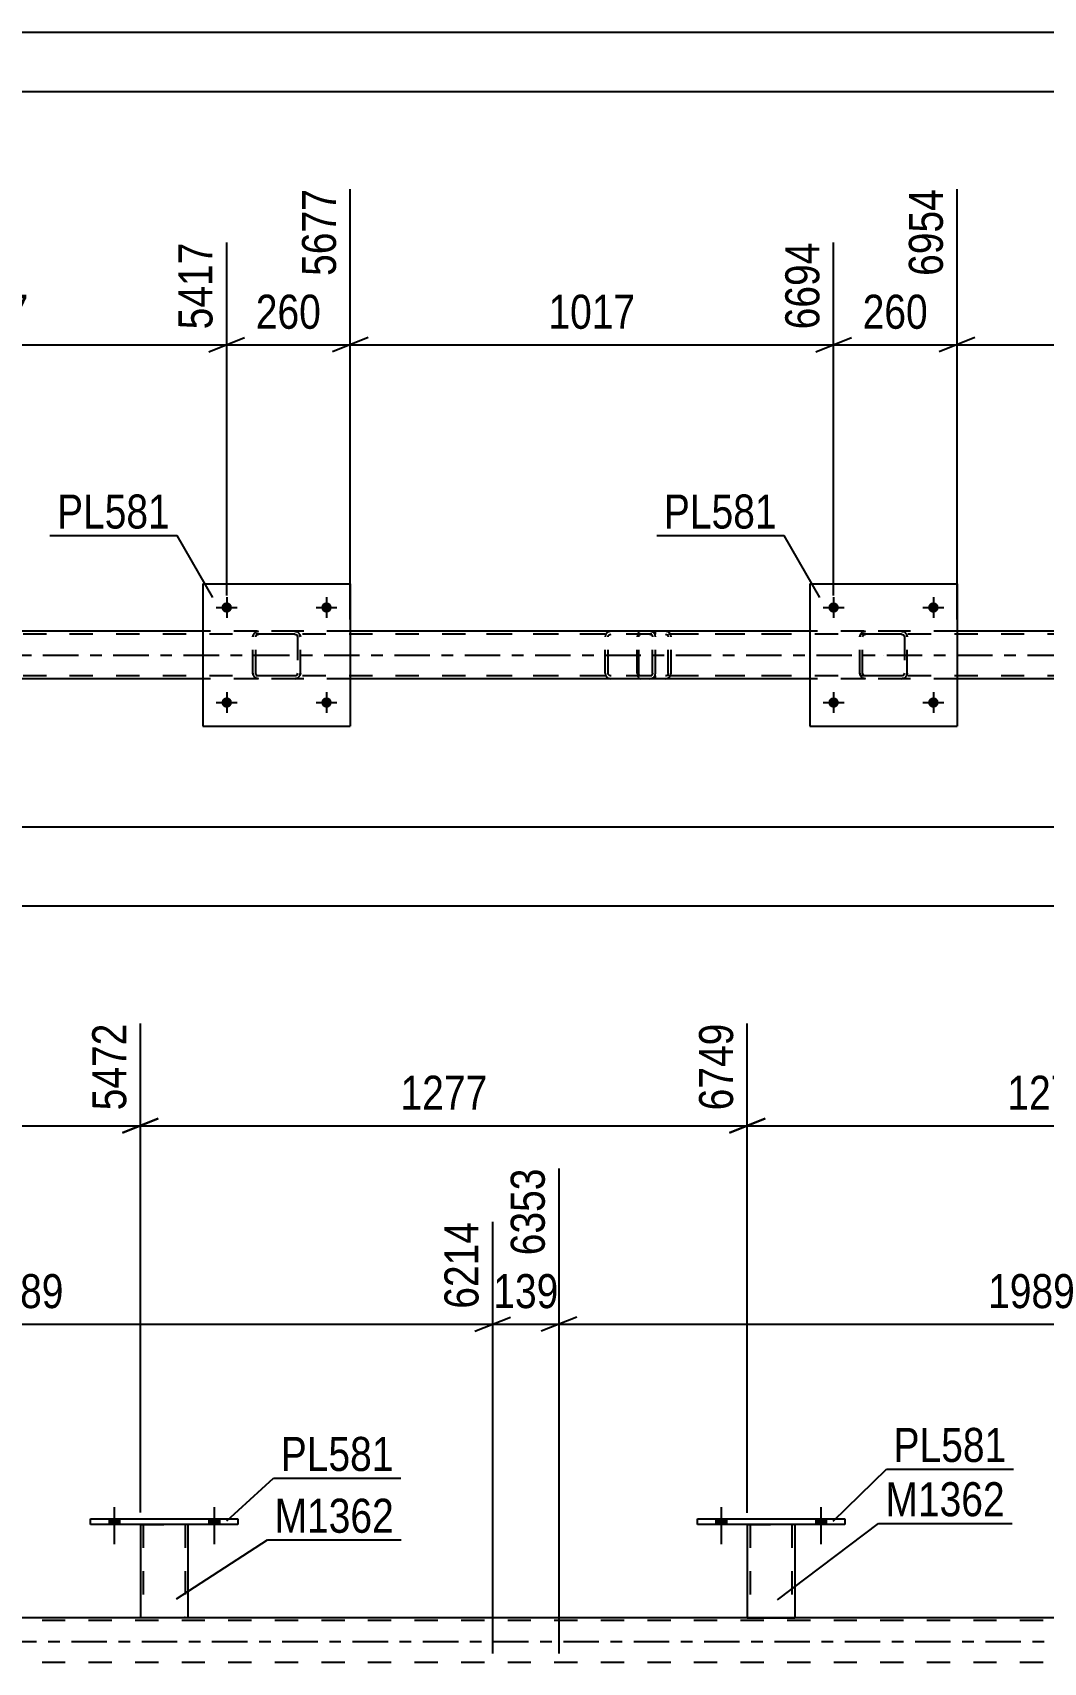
# Model space of a CAD drawing. Header units: millimetres. Extents: x 0 to 841, y 0 to 594.
# Drawn here: x 315.7 to 400.8, y 456.8 to 594 of the extents above; entities that cross this region are included whole.
import ezdxf

# ---------------------------------------------------------------- set-up
doc = ezdxf.new("R2010")
doc.units = ezdxf.units.MM
doc.linetypes.add('DXK_LINE_DOT2', pattern=[3.9198, 1.9599, -1.9599])
doc.linetypes.add('DXK_LINE_DOT3', pattern=[5.9187, 2.979, -0.9799, 0.9799, -0.9799])
doc.styles.add('Arial Narrow', font='ARIALN.TTF', dxfattribs={"height": 0.2})

# ---------------------------------------------------------------- blocks, each defined once
blk = doc.blocks.new('Unknown-318894806-1133')
at = {"color": 5, "linetype": 'Continuous'}
for p, q in [((841, 594), (0, 594)), ((836, 589), (5, 589))]:
    blk.add_line(p, q, dxfattribs=at)
blk = doc.blocks.new('Part-318894806-4803 - 4784')
at = {"color": 7, "linetype": 'DXK_LINE_DOT2'}
for p, q in [((367.65, 543.6), (352.66, 543.6)), ((367.65, 543.36), (352.66, 543.36)), ((364.42, 543.6), (364.22, 543.56)), ((364.24, 543.29), (364.32, 543.34)), ((364.32, 543.34), (364.42, 543.36)), ((367.85, 543.56), (367.65, 543.6)), ((367.65, 543.36), (367.75, 543.34)), ((367.75, 543.34), (367.83, 543.29)), ((363.94, 543.29), (363.91, 543.12)), ((363.91, 540.08), (363.91, 543.12)), ((363.95, 543.3), (363.94, 543.29)), ((364.16, 543.12), (364.18, 543.21)), ((364.16, 540.08), (364.16, 543.12)), ((364.18, 543.21), (364.24, 543.29)), ((367.83, 543.29), (367.89, 543.21)), ((367.89, 543.21), (367.91, 543.12)), ((367.91, 540.08), (367.91, 543.12)), ((368.13, 543.29), (368.13, 543.3)), ((368.16, 543.12), (368.13, 543.29)), ((368.16, 540.08), (368.16, 543.12)), ((367.65, 539.84), (352.66, 539.84)), ((367.65, 539.6), (352.66, 539.6)), ((363.91, 540.08), (363.95, 539.9)), ((364.18, 539.99), (364.16, 540.08)), ((364.24, 539.91), (364.18, 539.99)), ((364.22, 539.64), (364.42, 539.6)), ((364.32, 539.86), (364.24, 539.91)), ((364.42, 539.84), (364.32, 539.86)), ((367.75, 539.86), (367.65, 539.84)), ((367.65, 539.6), (367.85, 539.64)), ((367.83, 539.91), (367.75, 539.86)), ((367.89, 539.99), (367.83, 539.91)), ((367.91, 540.08), (367.89, 539.99)), ((368.13, 539.9), (368.16, 540.08))]:
    blk.add_line(p, q, dxfattribs=at)
for centre, start, end in [((364.4, 543.1), 110.7583, 155.68), ((367.67, 543.1), 24.32, 69.2417), ((364.4, 540.1), 204.32, 249.2417), ((367.67, 540.1), 290.7583, 335.68)]:
    blk.add_arc(centre, 0.496, start, end, dxfattribs=at)
blk = doc.blocks.new('Bolt-318894806-4928 - 4784')
at = {"linetype": 'Continuous'}
for points in [[(332.5, 545.6, -1), (331.62, 545.6, -1)], [(340.9, 545.6, -1), (340.02, 545.6, -1)]]:
    blk.add_hatch(color=1, dxfattribs=at).paths.add_polyline_path(points)
at = {"color": 1, "linetype": 'Continuous'}
for p, q in [((332.06, 546.48), (332.06, 544.72)), ((340.46, 546.48), (340.46, 544.72)), ((331.18, 545.6), (332.94, 545.6)), ((339.58, 545.6), (341.34, 545.6))]:
    blk.add_line(p, q, dxfattribs=at)
blk = doc.blocks.new('Part-318894806-4816 - 4784')
at = {"color": 7, "linetype": 'DXK_LINE_DOT2'}
for p, q in [((366.7, 543.46), (366.64, 543.3)), ((366.78, 543.56), (366.7, 543.46)), ((366.89, 543.6), (366.78, 543.56)), ((366.79, 543.29), (366.84, 543.34)), ((366.84, 543.34), (366.89, 543.36)), ((379.04, 543.6), (366.89, 543.6)), ((379.04, 543.36), (366.89, 543.36)), ((368.16, 543.36), (368.16, 543.6)), ((369.17, 543.56), (368.98, 543.6)), ((368.98, 543.36), (369.08, 543.34)), ((369.08, 543.34), (369.16, 543.29)), ((366.64, 543.3), (366.62, 543.12)), ((366.62, 540.08), (366.62, 543.12)), ((366.75, 543.12), (366.76, 543.21)), ((366.75, 540.08), (366.75, 543.12)), ((366.76, 543.21), (366.79, 543.29)), ((369.16, 543.29), (369.21, 543.21)), ((369.21, 543.21), (369.23, 543.12)), ((369.23, 540.08), (369.23, 543.12)), ((369.45, 543.29), (369.44, 543.3)), ((369.48, 543.12), (369.45, 543.29)), ((369.48, 540.08), (369.48, 543.12)), ((366.62, 540.08), (366.64, 539.9)), ((366.64, 539.9), (366.7, 539.74)), ((366.7, 539.74), (366.78, 539.64)), ((366.76, 539.99), (366.75, 540.08)), ((366.79, 539.91), (366.76, 539.99)), ((366.78, 539.64), (366.89, 539.6)), ((366.84, 539.86), (366.79, 539.91)), ((366.89, 539.84), (366.84, 539.86)), ((379.04, 539.84), (366.89, 539.84)), ((379.04, 539.6), (366.89, 539.6)), ((368.16, 539.6), (368.16, 539.84)), ((369.08, 539.86), (368.98, 539.84)), ((368.98, 539.6), (369.17, 539.64)), ((369.16, 539.91), (369.08, 539.86)), ((369.21, 539.99), (369.16, 539.91)), ((369.23, 540.08), (369.21, 539.99)), ((369.44, 539.9), (369.48, 540.08))]:
    blk.add_line(p, q, dxfattribs=at)
for centre, start, end in [((368.99, 543.11), 23.8494, 68.8059), ((368.99, 540.1), 291.1941, 336.1506)]:
    blk.add_arc(centre, 0.492, start, end, dxfattribs=at)
blk = doc.blocks.new('Part-318894806-4833 - 4784')
at = {"color": 7, "linetype": 'DXK_LINE_DOT2'}
for p, q in [((385.63, 543.56), (385.82, 543.6)), ((385.82, 543.6), (385.63, 543.56)), ((385.65, 543.29), (385.73, 543.34)), ((385.73, 543.34), (385.82, 543.36)), ((388.86, 543.6), (385.82, 543.6)), ((388.86, 543.36), (385.82, 543.36)), ((388.86, 543.6), (389.04, 543.56)), ((389.04, 543.56), (388.86, 543.6)), ((388.86, 543.36), (388.95, 543.34)), ((388.95, 543.34), (389.03, 543.29)), ((385.34, 543.12), (385.37, 543.3)), ((385.37, 543.3), (385.34, 543.12)), ((385.34, 540.08), (385.34, 543.12)), ((385.58, 543.12), (385.6, 543.21)), ((385.58, 540.08), (385.58, 543.12)), ((385.6, 543.21), (385.65, 543.29)), ((389.03, 543.29), (389.08, 543.21)), ((389.08, 543.21), (389.1, 543.12)), ((389.1, 543.12), (389.1, 540.08)), ((389.3, 543.3), (389.34, 543.12)), ((389.34, 543.12), (389.3, 543.3)), ((389.34, 540.08), (389.34, 543.12)), ((385.37, 539.9), (385.34, 540.08)), ((385.34, 540.08), (385.37, 539.9)), ((385.6, 539.99), (385.58, 540.08)), ((385.65, 539.91), (385.6, 539.99)), ((385.82, 539.6), (385.63, 539.64)), ((385.63, 539.64), (385.82, 539.6)), ((385.73, 539.86), (385.65, 539.91)), ((385.82, 539.84), (385.73, 539.86)), ((388.86, 539.84), (385.82, 539.84)), ((388.86, 539.6), (385.82, 539.6)), ((388.95, 539.86), (388.86, 539.84)), ((389.04, 539.64), (388.86, 539.6)), ((388.86, 539.6), (389.04, 539.64)), ((389.03, 539.91), (388.95, 539.86)), ((389.08, 539.99), (389.03, 539.91)), ((389.1, 540.08), (389.08, 539.99)), ((389.34, 540.08), (389.3, 539.9)), ((389.3, 539.9), (389.34, 540.08))]:
    blk.add_line(p, q, dxfattribs=at)
at = {"color": 7, "linetype": 'DXK_LINE_DOT3'}
blk.add_line((387.34, 541.6), (387.34, 541.6), dxfattribs=at)
at = {"color": 7, "linetype": 'DXK_LINE_DOT2'}
for centre, start, end in [((385.82, 543.12), 112.5, 157.5), ((385.82, 543.12), 112.5, 157.5), ((388.86, 543.12), 22.5, 67.5), ((388.86, 543.12), 22.5, 67.5), ((385.82, 540.08), 202.5, 247.5), ((385.82, 540.08), 202.5, 247.5), ((388.86, 540.08), 292.5, 337.5), ((388.86, 540.08), 292.5, 337.5)]:
    blk.add_arc(centre, 0.48, start, end, dxfattribs=at)
blk = doc.blocks.new('Part-318894806-4838 - 4784')
at = {"color": 2, "linetype": 'Continuous'}
for p, q in [((381.14, 547.6), (381.14, 535.6)), ((381.14, 547.6), (393.54, 547.6)), ((393.54, 547.6), (393.54, 535.6)), ((381.14, 535.6), (393.54, 535.6))]:
    blk.add_line(p, q, dxfattribs=at)
blk = doc.blocks.new('Bolt-318894806-4912 - 4784')
at = {"linetype": 'Continuous'}
for points in [[(383.58, 545.6, -1), (382.7, 545.6, -1)], [(391.98, 545.6, -1), (391.1, 545.6, -1)]]:
    blk.add_hatch(color=1, dxfattribs=at).paths.add_polyline_path(points)
at = {"color": 1, "linetype": 'Continuous'}
for p, q in [((383.14, 546.48), (383.14, 544.72)), ((391.54, 546.48), (391.54, 544.72)), ((382.26, 545.6), (384.02, 545.6)), ((390.66, 545.6), (392.42, 545.6))]:
    blk.add_line(p, q, dxfattribs=at)
blk = doc.blocks.new('Part-318894806-4881 - 4784')
at = {"color": 7, "linetype": 'DXK_LINE_DOT2'}
for p, q in [((334.55, 543.56), (334.74, 543.6)), ((334.74, 543.6), (334.55, 543.56)), ((334.57, 543.29), (334.65, 543.34)), ((334.65, 543.34), (334.74, 543.36)), ((337.78, 543.6), (334.74, 543.6)), ((337.78, 543.36), (334.74, 543.36)), ((337.78, 543.6), (337.96, 543.56)), ((337.96, 543.56), (337.78, 543.6)), ((337.78, 543.36), (337.87, 543.34)), ((337.87, 543.34), (337.95, 543.29)), ((334.26, 543.12), (334.29, 543.3)), ((334.29, 543.3), (334.26, 543.12)), ((334.26, 540.08), (334.26, 543.12)), ((334.5, 543.12), (334.52, 543.21)), ((334.5, 540.08), (334.5, 543.12)), ((334.52, 543.21), (334.57, 543.29)), ((337.95, 543.29), (338, 543.21)), ((338, 543.21), (338.02, 543.12)), ((338.02, 543.12), (338.02, 540.08)), ((338.22, 543.3), (338.26, 543.12)), ((338.26, 543.12), (338.22, 543.3)), ((338.26, 540.08), (338.26, 543.12)), ((334.29, 539.9), (334.26, 540.08)), ((334.26, 540.08), (334.29, 539.9)), ((334.52, 539.99), (334.5, 540.08)), ((334.57, 539.91), (334.52, 539.99)), ((334.74, 539.6), (334.55, 539.64)), ((334.55, 539.64), (334.74, 539.6)), ((334.65, 539.86), (334.57, 539.91)), ((334.74, 539.84), (334.65, 539.86)), ((337.78, 539.84), (334.74, 539.84)), ((337.78, 539.6), (334.74, 539.6)), ((337.87, 539.86), (337.78, 539.84)), ((337.96, 539.64), (337.78, 539.6)), ((337.78, 539.6), (337.96, 539.64)), ((337.95, 539.91), (337.87, 539.86)), ((338, 539.99), (337.95, 539.91)), ((338.02, 540.08), (338, 539.99)), ((338.26, 540.08), (338.22, 539.9)), ((338.22, 539.9), (338.26, 540.08))]:
    blk.add_line(p, q, dxfattribs=at)
at = {"color": 7, "linetype": 'DXK_LINE_DOT3'}
blk.add_line((336.26, 541.6), (336.26, 541.6), dxfattribs=at)
at = {"color": 7, "linetype": 'DXK_LINE_DOT2'}
for centre, start, end in [((334.74, 543.12), 112.5, 157.5), ((334.74, 543.12), 112.5, 157.5), ((337.78, 543.12), 22.5, 67.5), ((337.78, 543.12), 22.5, 67.5), ((334.74, 540.08), 202.5, 247.5), ((334.74, 540.08), 202.5, 247.5), ((337.78, 540.08), 292.5, 337.5), ((337.78, 540.08), 292.5, 337.5)]:
    blk.add_arc(centre, 0.48, start, end, dxfattribs=at)
blk = doc.blocks.new('Part-318894806-4886 - 4784')
at = {"color": 2, "linetype": 'Continuous'}
for p, q in [((330.06, 547.6), (330.06, 535.6)), ((330.06, 547.6), (342.46, 547.6)), ((342.46, 547.6), (342.46, 535.6)), ((330.06, 535.6), (342.46, 535.6))]:
    blk.add_line(p, q, dxfattribs=at)
blk = doc.blocks.new('Bolt-318894806-4911 - 4784')
at = {"linetype": 'Continuous'}
for points in [[(383.58, 537.6, -1), (382.7, 537.6, -1)], [(391.98, 537.6, -1), (391.1, 537.6, -1)]]:
    blk.add_hatch(color=1, dxfattribs=at).paths.add_polyline_path(points)
at = {"color": 1, "linetype": 'Continuous'}
for p, q in [((383.14, 538.48), (383.14, 536.72)), ((391.54, 538.48), (391.54, 536.72)), ((382.26, 537.6), (384.02, 537.6)), ((390.66, 537.6), (392.42, 537.6))]:
    blk.add_line(p, q, dxfattribs=at)
blk = doc.blocks.new('Bolt-318894806-4927 - 4784')
at = {"linetype": 'Continuous'}
for points in [[(332.5, 537.6, -1), (331.62, 537.6, -1)], [(340.9, 537.6, -1), (340.02, 537.6, -1)]]:
    blk.add_hatch(color=1, dxfattribs=at).paths.add_polyline_path(points)
at = {"color": 1, "linetype": 'Continuous'}
for p, q in [((332.06, 538.48), (332.06, 536.72)), ((340.46, 538.48), (340.46, 536.72)), ((331.18, 537.6), (332.94, 537.6)), ((339.58, 537.6), (341.34, 537.6))]:
    blk.add_line(p, q, dxfattribs=at)
blk = doc.blocks.new('Part-318894806-4962 - 4784')
at = {"color": 7, "linetype": 'DXK_LINE_DOT2'}
for p, q in [((716.7, 543.36), (115.36, 543.36)), ((342.46, 543.6), (330.06, 543.6)), ((393.54, 543.6), (381.14, 543.6)), ((716.7, 539.84), (115.36, 539.84)), ((342.46, 539.6), (330.06, 539.6)), ((393.54, 539.6), (381.14, 539.6))]:
    blk.add_line(p, q, dxfattribs=at)
at = {"color": 2, "linetype": 'Continuous'}
for p, q in [((330.06, 543.6), (291.38, 543.6)), ((381.14, 543.6), (342.46, 543.6)), ((432.22, 543.6), (393.54, 543.6)), ((330.06, 539.6), (291.38, 539.6)), ((381.14, 539.6), (342.46, 539.6)), ((432.22, 539.6), (393.54, 539.6))]:
    blk.add_line(p, q, dxfattribs=at)
at = {"color": 7, "linetype": 'DXK_LINE_DOT3'}
blk.add_line((115.36, 541.6), (716.7, 541.6), dxfattribs=at)
blk = doc.blocks.new('Bolt-318894806-3412 - 3231')
at = {"linetype": 'Continuous'}
for points in [[(322.16, 468.39), (323.04, 468.39), (323.04, 468.87), (322.16, 468.87)], [(330.56, 468.39), (331.44, 468.39), (331.44, 468.87), (330.56, 468.87)]]:
    blk.add_hatch(color=1, dxfattribs=at).paths.add_polyline_path(points)
at = {"color": 1, "linetype": 'Continuous'}
for p, q in [((322.6, 469.87), (322.6, 466.75)), ((331, 469.87), (331, 466.75)), ((322.16, 468.87), (322.16, 468.39)), ((323.04, 468.87), (323.04, 468.39)), ((330.56, 468.87), (330.56, 468.39)), ((331.44, 468.87), (331.44, 468.39))]:
    blk.add_line(p, q, dxfattribs=at)
blk = doc.blocks.new('Part-318894806-3293 - 3231')
at = {"color": 2, "linetype": 'Continuous'}
for p, q in [((371.68, 468.87), (384.08, 468.87)), ((371.68, 468.39), (371.68, 468.87)), ((384.08, 468.39), (371.68, 468.39)), ((384.08, 468.87), (384.08, 468.39))]:
    blk.add_line(p, q, dxfattribs=at)
blk = doc.blocks.new('Part-318894806-3298 - 3231')
at = {"color": 2, "linetype": 'Continuous'}
for p, q in [((375.88, 468.39), (375.88, 460.55)), ((379.88, 468.39), (379.88, 460.55)), ((375.88, 460.55), (379.88, 460.55))]:
    blk.add_line(p, q, dxfattribs=at)
at = {"color": 7, "linetype": 'DXK_LINE_DOT2'}
for p, q in [((375.88, 468.39), (379.88, 468.39)), ((375.88, 468.39), (375.88, 468.39)), ((375.88, 468.39), (375.88, 468.39)), ((376.12, 468.39), (376.12, 460.55)), ((379.64, 468.39), (379.64, 460.55)), ((379.88, 468.39), (379.88, 468.39)), ((379.88, 468.39), (379.88, 468.39)), ((379.62, 460.55), (379.59, 460.55)), ((379.59, 460.55), (379.62, 460.55)), ((379.64, 460.55), (379.62, 460.55)), ((379.62, 460.55), (379.64, 460.55))]:
    blk.add_line(p, q, dxfattribs=at)
blk = doc.blocks.new('Part-318894806-3398 - 3231')
at = {"color": 2, "linetype": 'Continuous'}
for p, q in [((320.6, 468.87), (333, 468.87)), ((320.6, 468.39), (320.6, 468.87)), ((333, 468.39), (320.6, 468.39)), ((333, 468.87), (333, 468.39))]:
    blk.add_line(p, q, dxfattribs=at)
blk = doc.blocks.new('Part-318894806-3403 - 3231')
at = {"color": 7, "linetype": 'DXK_LINE_DOT2'}
for p, q in [((324.8, 468.4), (328.8, 468.4)), ((324.8, 468.39), (324.8, 468.4)), ((324.8, 468.4), (324.8, 468.39)), ((325.04, 468.4), (325.04, 460.56)), ((328.56, 468.4), (328.56, 460.56)), ((328.8, 468.4), (328.8, 468.39)), ((328.8, 468.39), (328.8, 468.4)), ((328.54, 460.56), (328.51, 460.56)), ((328.51, 460.56), (328.54, 460.56)), ((328.56, 460.56), (328.54, 460.56)), ((328.54, 460.56), (328.56, 460.56))]:
    blk.add_line(p, q, dxfattribs=at)
at = {"color": 2, "linetype": 'Continuous'}
for p, q in [((324.8, 468.39), (324.8, 460.56)), ((328.8, 468.39), (328.8, 460.56)), ((324.8, 460.56), (328.8, 460.56))]:
    blk.add_line(p, q, dxfattribs=at)
blk = doc.blocks.new('Bolt-318894806-3413 - 3231')
at = {"linetype": 'Continuous'}
for points in [[(322.16, 468.39), (323.04, 468.39), (323.04, 468.87), (322.16, 468.87)], [(330.56, 468.39), (331.44, 468.39), (331.44, 468.87), (330.56, 468.87)]]:
    blk.add_hatch(color=1, dxfattribs=at).paths.add_polyline_path(points)
at = {"color": 1, "linetype": 'Continuous'}
for p, q in [((322.6, 469.87), (322.6, 466.75)), ((331, 469.87), (331, 466.75)), ((322.16, 468.87), (322.16, 468.39)), ((323.04, 468.87), (323.04, 468.39)), ((330.56, 468.87), (330.56, 468.39)), ((331.44, 468.87), (331.44, 468.39))]:
    blk.add_line(p, q, dxfattribs=at)
blk = doc.blocks.new('Bolt-318894806-3483 - 3231')
at = {"linetype": 'Continuous'}
for points in [[(373.24, 468.39), (374.12, 468.39), (374.12, 468.87), (373.24, 468.87)], [(381.64, 468.39), (382.52, 468.39), (382.52, 468.87), (381.64, 468.87)]]:
    blk.add_hatch(color=1, dxfattribs=at).paths.add_polyline_path(points)
at = {"color": 1, "linetype": 'Continuous'}
for p, q in [((373.68, 469.87), (373.68, 466.75)), ((382.08, 469.87), (382.08, 466.75)), ((373.24, 468.87), (373.24, 468.39)), ((374.12, 468.87), (374.12, 468.39)), ((381.64, 468.87), (381.64, 468.39)), ((382.52, 468.87), (382.52, 468.39))]:
    blk.add_line(p, q, dxfattribs=at)
blk = doc.blocks.new('Bolt-318894806-3484 - 3231')
at = {"linetype": 'Continuous'}
for points in [[(373.24, 468.39), (374.12, 468.39), (374.12, 468.87), (373.24, 468.87)], [(381.64, 468.39), (382.52, 468.39), (382.52, 468.87), (381.64, 468.87)]]:
    blk.add_hatch(color=1, dxfattribs=at).paths.add_polyline_path(points)
at = {"color": 1, "linetype": 'Continuous'}
for p, q in [((373.68, 469.87), (373.68, 466.75)), ((382.08, 469.87), (382.08, 466.75)), ((373.24, 468.87), (373.24, 468.39)), ((374.12, 468.87), (374.12, 468.39)), ((381.64, 468.87), (381.64, 468.39)), ((382.52, 468.87), (382.52, 468.39))]:
    blk.add_line(p, q, dxfattribs=at)
blk = doc.blocks.new('Part-318894806-3655 - 3231')
at = {"color": 7, "linetype": 'DXK_LINE_DOT2'}
for p, q in [((749.65, 460.31), (105.91, 460.31)), ((749.65, 456.79), (105.91, 456.79))]:
    blk.add_line(p, q, dxfattribs=at)
at = {"color": 2, "linetype": 'Continuous'}
blk.add_line((426.96, 460.55), (277.72, 460.55), dxfattribs=at)
at = {"color": 7, "linetype": 'DXK_LINE_DOT3'}
blk.add_line((105.91, 458.55), (749.65, 458.55), dxfattribs=at)
blk = doc.blocks.new('StraightDimension-318894806-5254 - 4784')
at = {"color": 7, "linetype": 'Continuous'}
for p, q in [((342.46, 544.6), (342.46, 580.83)), ((332.06, 546.6), (332.06, 576.33)), ((330.56, 567.12), (333.56, 568.32)), ((343.96, 568.32), (340.96, 567.12)), ((332.06, 567.72), (342.46, 567.72))]:
    blk.add_line(p, q, dxfattribs=at)
at = {"color": 0}
blk.add_wipeout([(340.6, 568.47), (340.6, 572.67), (333.91, 572.67), (333.91, 568.47)], dxfattribs=at)
at = {"color": 3, "style": 'Arial Narrow'}
blk.add_text('260', height=2.863, dxfattribs=at).set_placement((334.51, 569.07))
at = {"color": 0, "linetype": 'Continuous'}
blk.add_wipeout([(341.86, 581.43), (337.66, 581.43), (337.66, 572.92), (341.86, 572.92)], dxfattribs=at)
at = {"color": 3, "linetype": 'Continuous', "style": 'Arial Narrow'}
blk.add_text('5677', height=2.863, rotation=90.0002, dxfattribs=at).set_placement((341.26, 573.52))
blk = doc.blocks.new('StraightDimension-318894806-5026 - 4784')
at = {"color": 7, "linetype": 'Continuous'}
blk.add_line((115.36, 527.13), (753.82, 527.13), dxfattribs=at)
blk = doc.blocks.new('StraightDimension-318894806-5234 - 4784')
at = {"color": 7, "linetype": 'Continuous'}
for p, q in [((291.38, 544.6), (291.38, 580.83)), ((332.06, 546.6), (332.06, 576.33)), ((292.88, 568.32), (289.88, 567.12)), ((330.56, 567.12), (333.56, 568.32)), ((291.38, 567.72), (332.06, 567.72))]:
    blk.add_line(p, q, dxfattribs=at)
at = {"color": 0}
blk.add_wipeout([(315.97, 568.47), (315.97, 572.67), (307.46, 572.67), (307.46, 568.47)], dxfattribs=at)
at = {"color": 3, "style": 'Arial Narrow'}
blk.add_text('1017', height=2.863, dxfattribs=at).set_placement((308.06, 569.07))
at = {"color": 0, "linetype": 'Continuous'}
blk.add_wipeout([(331.46, 576.93), (327.26, 576.93), (327.26, 568.42), (331.46, 568.42)], dxfattribs=at)
at = {"color": 3, "linetype": 'Continuous', "style": 'Arial Narrow'}
blk.add_text('5417', height=2.863, rotation=90.0002, dxfattribs=at).set_placement((330.86, 569.02))
blk = doc.blocks.new('StraightDimension-318894806-5274 - 4784')
at = {"color": 7, "linetype": 'Continuous'}
for p, q in [((342.46, 544.6), (342.46, 580.83)), ((383.14, 546.6), (383.14, 576.33)), ((343.96, 568.32), (340.96, 567.12)), ((381.64, 567.12), (384.64, 568.32)), ((342.46, 567.72), (383.14, 567.72))]:
    blk.add_line(p, q, dxfattribs=at)
at = {"color": 0}
blk.add_wipeout([(367.05, 568.47), (367.05, 572.67), (358.54, 572.67), (358.54, 568.47)], dxfattribs=at)
at = {"color": 3, "style": 'Arial Narrow'}
blk.add_text('1017', height=2.863, dxfattribs=at).set_placement((359.14, 569.07))
at = {"color": 0, "linetype": 'Continuous'}
blk.add_wipeout([(382.54, 576.93), (378.34, 576.93), (378.34, 568.42), (382.54, 568.42)], dxfattribs=at)
at = {"color": 3, "linetype": 'Continuous', "style": 'Arial Narrow'}
blk.add_text('6694', height=2.863, rotation=90.0002, dxfattribs=at).set_placement((381.94, 569.02))
blk = doc.blocks.new('StraightDimension-318894806-5294 - 4784')
at = {"color": 7, "linetype": 'Continuous'}
for p, q in [((393.54, 544.6), (393.54, 580.83)), ((383.14, 546.6), (383.14, 576.33)), ((381.64, 567.12), (384.64, 568.32)), ((395.04, 568.32), (392.04, 567.12)), ((383.14, 567.72), (393.54, 567.72))]:
    blk.add_line(p, q, dxfattribs=at)
at = {"color": 0}
blk.add_wipeout([(391.68, 568.47), (391.68, 572.67), (384.99, 572.67), (384.99, 568.47)], dxfattribs=at)
at = {"color": 3, "style": 'Arial Narrow'}
blk.add_text('260', height=2.863, dxfattribs=at).set_placement((385.59, 569.07))
at = {"color": 0, "linetype": 'Continuous'}
blk.add_wipeout([(392.94, 581.43), (388.74, 581.43), (388.74, 572.92), (392.94, 572.92)], dxfattribs=at)
at = {"color": 3, "linetype": 'Continuous', "style": 'Arial Narrow'}
blk.add_text('6954', height=2.863, rotation=90.0002, dxfattribs=at).set_placement((392.34, 573.52))
blk = doc.blocks.new('StraightDimension-318894806-5314 - 4784')
at = {"color": 7, "linetype": 'Continuous'}
for p, q in [((393.54, 544.6), (393.54, 580.83)), ((434.22, 546.6), (434.22, 576.33)), ((395.04, 568.32), (392.04, 567.12)), ((432.72, 567.12), (435.72, 568.32)), ((393.54, 567.72), (434.22, 567.72))]:
    blk.add_line(p, q, dxfattribs=at)
at = {"color": 0}
blk.add_wipeout([(418.13, 568.47), (418.13, 572.67), (409.62, 572.67), (409.62, 568.47)], dxfattribs=at)
at = {"color": 3, "style": 'Arial Narrow'}
blk.add_text('1017', height=2.863, dxfattribs=at).set_placement((410.22, 569.07))
at = {"color": 0, "linetype": 'Continuous'}
blk.add_wipeout([(433.62, 576.93), (429.42, 576.93), (429.42, 568.42), (433.62, 568.42)], dxfattribs=at)
at = {"color": 3, "linetype": 'Continuous', "style": 'Arial Narrow'}
blk.add_text('7971', height=2.863, rotation=90.0002, dxfattribs=at).set_placement((433.02, 569.02))
blk = doc.blocks.new('StraightDimension-318894806-5602 - 4784')
at = {"color": 7, "linetype": 'Continuous'}
blk.add_line((114.72, 520.48), (754.46, 520.48), dxfattribs=at)
blk = doc.blocks.new('StraightDimension-318894806-4491 - 3231')
at = {"color": 7, "linetype": 'Continuous'}
for p, q in [((360.03, 457.55), (360.03, 498.38)), ((354.45, 457.55), (354.45, 493.88)), ((352.95, 484.67), (355.95, 485.87)), ((361.53, 485.87), (358.53, 484.67)), ((354.45, 485.27), (360.03, 485.27))]:
    blk.add_line(p, q, dxfattribs=at)
at = {"color": 0}
blk.add_wipeout([(360.58, 486.02), (360.58, 490.22), (353.9, 490.22), (353.9, 486.02)], dxfattribs=at)
at = {"color": 3, "style": 'Arial Narrow'}
blk.add_text('139', height=2.863, dxfattribs=at).set_placement((354.5, 486.62))
at = {"color": 0, "linetype": 'Continuous'}
blk.add_wipeout([(359.43, 498.98), (355.23, 498.98), (355.23, 490.47), (359.43, 490.47)], dxfattribs=at)
at = {"color": 3, "linetype": 'Continuous', "style": 'Arial Narrow'}
blk.add_text('6353', height=2.863, rotation=90.0002, dxfattribs=at).set_placement((358.83, 491.07))
blk = doc.blocks.new('StraightDimension-318894806-3920 - 3231')
at = {"color": 7, "linetype": 'Continuous'}
for p, q in [((375.88, 469.39), (375.88, 510.58)), ((426.96, 469.39), (426.96, 510.58)), ((377.38, 502.57), (374.38, 501.37)), ((425.46, 501.37), (428.46, 502.57)), ((375.88, 501.97), (426.96, 501.97))]:
    blk.add_line(p, q, dxfattribs=at)
at = {"color": 0}
blk.add_wipeout([(405.68, 502.72), (405.68, 506.92), (397.17, 506.92), (397.17, 502.72)], dxfattribs=at)
at = {"color": 3, "style": 'Arial Narrow'}
blk.add_text('1277', height=2.863, dxfattribs=at).set_placement((397.77, 503.32))
at = {"color": 0, "linetype": 'Continuous'}
blk.add_wipeout([(426.36, 511.18), (422.16, 511.18), (422.16, 502.67), (426.36, 502.67)], dxfattribs=at)
at = {"color": 3, "linetype": 'Continuous', "style": 'Arial Narrow'}
blk.add_text('8026', height=2.863, rotation=90.0002, dxfattribs=at).set_placement((425.76, 503.27))
blk = doc.blocks.new('StraightDimension-318894806-3930 - 3231')
at = {"color": 7, "linetype": 'Continuous'}
for p, q in [((324.8, 469.4), (324.8, 510.58)), ((375.88, 469.39), (375.88, 510.58)), ((326.3, 502.57), (323.3, 501.37)), ((374.38, 501.37), (377.38, 502.57)), ((324.8, 501.97), (375.88, 501.97))]:
    blk.add_line(p, q, dxfattribs=at)
at = {"color": 0}
blk.add_wipeout([(354.6, 502.72), (354.6, 506.92), (346.09, 506.92), (346.09, 502.72)], dxfattribs=at)
at = {"color": 3, "style": 'Arial Narrow'}
blk.add_text('1277', height=2.863, dxfattribs=at).set_placement((346.69, 503.32))
at = {"color": 0, "linetype": 'Continuous'}
blk.add_wipeout([(375.28, 511.18), (371.08, 511.18), (371.08, 502.67), (375.28, 502.67)], dxfattribs=at)
at = {"color": 3, "linetype": 'Continuous', "style": 'Arial Narrow'}
blk.add_text('6749', height=2.863, rotation=90.0002, dxfattribs=at).set_placement((374.68, 503.27))
blk = doc.blocks.new('StraightDimension-318894806-3940 - 3231')
at = {"color": 7, "linetype": 'Continuous'}
for p, q in [((273.72, 469.4), (273.72, 510.58)), ((324.8, 469.4), (324.8, 510.58)), ((275.22, 502.57), (272.22, 501.37)), ((323.3, 501.37), (326.3, 502.57)), ((273.72, 501.97), (324.8, 501.97))]:
    blk.add_line(p, q, dxfattribs=at)
at = {"color": 0}
blk.add_wipeout([(303.52, 502.72), (303.52, 506.92), (295.01, 506.92), (295.01, 502.72)], dxfattribs=at)
at = {"color": 3, "style": 'Arial Narrow'}
blk.add_text('1277', height=2.863, dxfattribs=at).set_placement((295.61, 503.32))
at = {"color": 0, "linetype": 'Continuous'}
blk.add_wipeout([(324.2, 511.18), (320, 511.18), (320, 502.67), (324.2, 502.67)], dxfattribs=at)
at = {"color": 3, "linetype": 'Continuous', "style": 'Arial Narrow'}
blk.add_text('5472', height=2.863, rotation=90.0002, dxfattribs=at).set_placement((323.6, 503.27))
blk = doc.blocks.new('StraightDimension-318894806-4472 - 3231')
at = {"color": 7, "linetype": 'Continuous'}
for p, q in [((274.89, 457.55), (274.89, 498.38)), ((354.45, 457.55), (354.45, 493.88)), ((276.39, 485.87), (273.39, 484.67)), ((352.95, 484.67), (355.95, 485.87)), ((274.89, 485.27), (354.45, 485.27))]:
    blk.add_line(p, q, dxfattribs=at)
at = {"color": 0}
blk.add_wipeout([(318.93, 486.02), (318.93, 490.22), (310.42, 490.22), (310.42, 486.02)], dxfattribs=at)
at = {"color": 3, "style": 'Arial Narrow'}
blk.add_text('1989', height=2.863, dxfattribs=at).set_placement((311.02, 486.62))
at = {"color": 0, "linetype": 'Continuous'}
blk.add_wipeout([(353.85, 494.48), (349.65, 494.48), (349.65, 485.97), (353.85, 485.97)], dxfattribs=at)
at = {"color": 3, "linetype": 'Continuous', "style": 'Arial Narrow'}
blk.add_text('6214', height=2.863, rotation=90.0002, dxfattribs=at).set_placement((353.25, 486.57))
blk = doc.blocks.new('StraightDimension-318894806-4510 - 3231')
at = {"color": 7, "linetype": 'Continuous'}
for p, q in [((360.03, 457.55), (360.03, 498.38)), ((439.59, 457.55), (439.59, 493.88)), ((361.53, 485.87), (358.53, 484.67)), ((438.09, 484.67), (441.09, 485.87)), ((360.03, 485.27), (439.59, 485.27))]:
    blk.add_line(p, q, dxfattribs=at)
at = {"color": 0}
blk.add_wipeout([(404.06, 486.02), (404.06, 490.22), (395.55, 490.22), (395.55, 486.02)], dxfattribs=at)
at = {"color": 3, "style": 'Arial Narrow'}
blk.add_text('1989', height=2.863, dxfattribs=at).set_placement((396.15, 486.62))
at = {"color": 0, "linetype": 'Continuous'}
blk.add_wipeout([(438.99, 494.48), (434.79, 494.48), (434.79, 485.97), (438.99, 485.97)], dxfattribs=at)
at = {"color": 3, "linetype": 'Continuous', "style": 'Arial Narrow'}
blk.add_text('8342', height=2.863, rotation=90.0002, dxfattribs=at).set_placement((438.39, 486.57))
blk = doc.blocks.new('Mark-318894806-4834 - 4784')
at = {"color": 0}
blk.add_wipeout([(378.37, 552.25), (378.37, 555.25), (368.86, 555.25), (368.86, 552.25)], dxfattribs=at)
blk.add_wipeout([(378.37, 552.25), (378.37, 555.25), (368.86, 555.25), (368.86, 552.25)], dxfattribs=at)
at = {"color": 30, "linetype": 'Continuous'}
for p in [(368.26, 551.65), (381.97, 546.45)]:
    blk.add_line(p, (378.97, 551.65), dxfattribs=at)
at = {"color": 3, "style": 'Arial Narrow'}
blk.add_text('PL581', height=2.863, dxfattribs=at).set_placement((368.86, 552.25))
blk = doc.blocks.new('Mark-318894806-4882 - 4784')
at = {"color": 0}
blk.add_wipeout([(327.29, 552.25), (327.29, 555.25), (317.78, 555.25), (317.78, 552.25)], dxfattribs=at)
blk.add_wipeout([(327.29, 552.25), (327.29, 555.25), (317.78, 555.25), (317.78, 552.25)], dxfattribs=at)
at = {"color": 30, "linetype": 'Continuous'}
for p in [(317.18, 551.65), (330.89, 546.45)]:
    blk.add_line(p, (327.89, 551.65), dxfattribs=at)
at = {"color": 3, "style": 'Arial Narrow'}
blk.add_text('PL581', height=2.863, dxfattribs=at).set_placement((317.78, 552.25))
blk = doc.blocks.new('Mark-318894806-3394 - 3231')
at = {"color": 0}
blk.add_wipeout([(346.12, 472.91), (346.12, 475.91), (336.61, 475.91), (336.61, 472.91)], dxfattribs=at)
blk.add_wipeout([(346.12, 472.91), (346.12, 475.91), (336.61, 475.91), (336.61, 472.91)], dxfattribs=at)
at = {"color": 30, "linetype": 'Continuous'}
for p, q in [((332.06, 468.7), (336.01, 472.31)), ((336.01, 472.31), (346.72, 472.31))]:
    blk.add_line(p, q, dxfattribs=at)
at = {"color": 3, "style": 'Arial Narrow'}
blk.add_text('PL581', height=2.863, dxfattribs=at).set_placement((336.61, 472.91))
blk = doc.blocks.new('Mark-318894806-3289 - 3231')
at = {"color": 0}
blk.add_wipeout([(397.69, 473.67), (397.69, 476.67), (388.19, 476.67), (388.19, 473.67)], dxfattribs=at)
blk.add_wipeout([(397.69, 473.67), (397.69, 476.67), (388.19, 476.67), (388.19, 473.67)], dxfattribs=at)
at = {"color": 30, "linetype": 'Continuous'}
for p, q in [((383.1, 468.68), (387.59, 473.07)), ((387.59, 473.07), (398.29, 473.07))]:
    blk.add_line(p, q, dxfattribs=at)
at = {"color": 3, "style": 'Arial Narrow'}
blk.add_text('PL581', height=2.863, dxfattribs=at).set_placement((388.19, 473.67))
blk = doc.blocks.new('Mark-318894806-3294 - 3231')
at = {"color": 0}
blk.add_wipeout([(397.56, 469.1), (397.56, 472.1), (387.51, 472.1), (387.51, 469.1)], dxfattribs=at)
blk.add_wipeout([(397.56, 469.1), (397.56, 472.1), (387.51, 472.1), (387.51, 469.1)], dxfattribs=at)
at = {"color": 30, "linetype": 'Continuous'}
for p, q in [((378.41, 462.07), (386.91, 468.5)), ((386.91, 468.5), (398.16, 468.5))]:
    blk.add_line(p, q, dxfattribs=at)
at = {"color": 3, "style": 'Arial Narrow'}
blk.add_text('M1362', height=2.863, dxfattribs=at).set_placement((387.51, 469.1))
blk = doc.blocks.new('Mark-318894806-3399 - 3231')
at = {"color": 0}
blk.add_wipeout([(346.14, 467.71), (346.14, 470.71), (336.09, 470.71), (336.09, 467.71)], dxfattribs=at)
blk.add_wipeout([(346.14, 467.71), (346.14, 470.71), (336.09, 470.71), (336.09, 467.71)], dxfattribs=at)
at = {"color": 30, "linetype": 'Continuous'}
for p, q in [((327.84, 462.15), (335.49, 467.11)), ((335.49, 467.11), (346.74, 467.11))]:
    blk.add_line(p, q, dxfattribs=at)
at = {"color": 3, "style": 'Arial Narrow'}
blk.add_text('M1362', height=2.863, dxfattribs=at).set_placement((336.09, 467.71))

msp = doc.modelspace()

# ---------------------------------------------------------------- block references
for name in ['Unknown-318894806-1133', 'Part-318894806-4886 - 4784', 'Part-318894806-4838 - 4784', 'Bolt-318894806-4928 - 4784', 'Bolt-318894806-4912 - 4784', 'Part-318894806-4962 - 4784', 'Part-318894806-4881 - 4784', 'Part-318894806-4803 - 4784', 'Part-318894806-4816 - 4784', 'Part-318894806-4833 - 4784', 'Bolt-318894806-4927 - 4784', 'Bolt-318894806-4911 - 4784', 'Bolt-318894806-3412 - 3231', 'Bolt-318894806-3413 - 3231', 'Bolt-318894806-3483 - 3231', 'Bolt-318894806-3484 - 3231', 'Part-318894806-3398 - 3231', 'Part-318894806-3403 - 3231', 'Part-318894806-3293 - 3231', 'Part-318894806-3298 - 3231', 'Part-318894806-3655 - 3231']:
    msp.add_blockref(name, (0, 0))

# ---------------------------------------------------------------- next in the draw order: block references
for name in ['StraightDimension-318894806-5254 - 4784', 'StraightDimension-318894806-5026 - 4784', 'StraightDimension-318894806-3920 - 3231', 'StraightDimension-318894806-4491 - 3231']:
    msp.add_blockref(name, (0, 0))

# ---------------------------------------------------------------- next in the draw order: block references
for name in ['StraightDimension-318894806-5234 - 4784', 'StraightDimension-318894806-5274 - 4784', 'StraightDimension-318894806-5602 - 4784', 'StraightDimension-318894806-3930 - 3231']:
    msp.add_blockref(name, (0, 0))

# ---------------------------------------------------------------- next in the draw order: block references
for name in ['StraightDimension-318894806-5294 - 4784', 'Mark-318894806-4882 - 4784', 'StraightDimension-318894806-3940 - 3231', 'StraightDimension-318894806-4510 - 3231']:
    msp.add_blockref(name, (0, 0))

# ---------------------------------------------------------------- next in the draw order: block references
for name in ['StraightDimension-318894806-5314 - 4784', 'Mark-318894806-4834 - 4784', 'StraightDimension-318894806-4472 - 3231', 'Mark-318894806-3289 - 3231']:
    msp.add_blockref(name, (0, 0))

# ---------------------------------------------------------------- next in the draw order: block references
for name in ['Mark-318894806-3394 - 3231', 'Mark-318894806-3294 - 3231']:
    msp.add_blockref(name, (0, 0))

# ---------------------------------------------------------------- next in the draw order: block references
msp.add_blockref('Mark-318894806-3399 - 3231', (0, 0))

doc.saveas('drawing.dxf')
